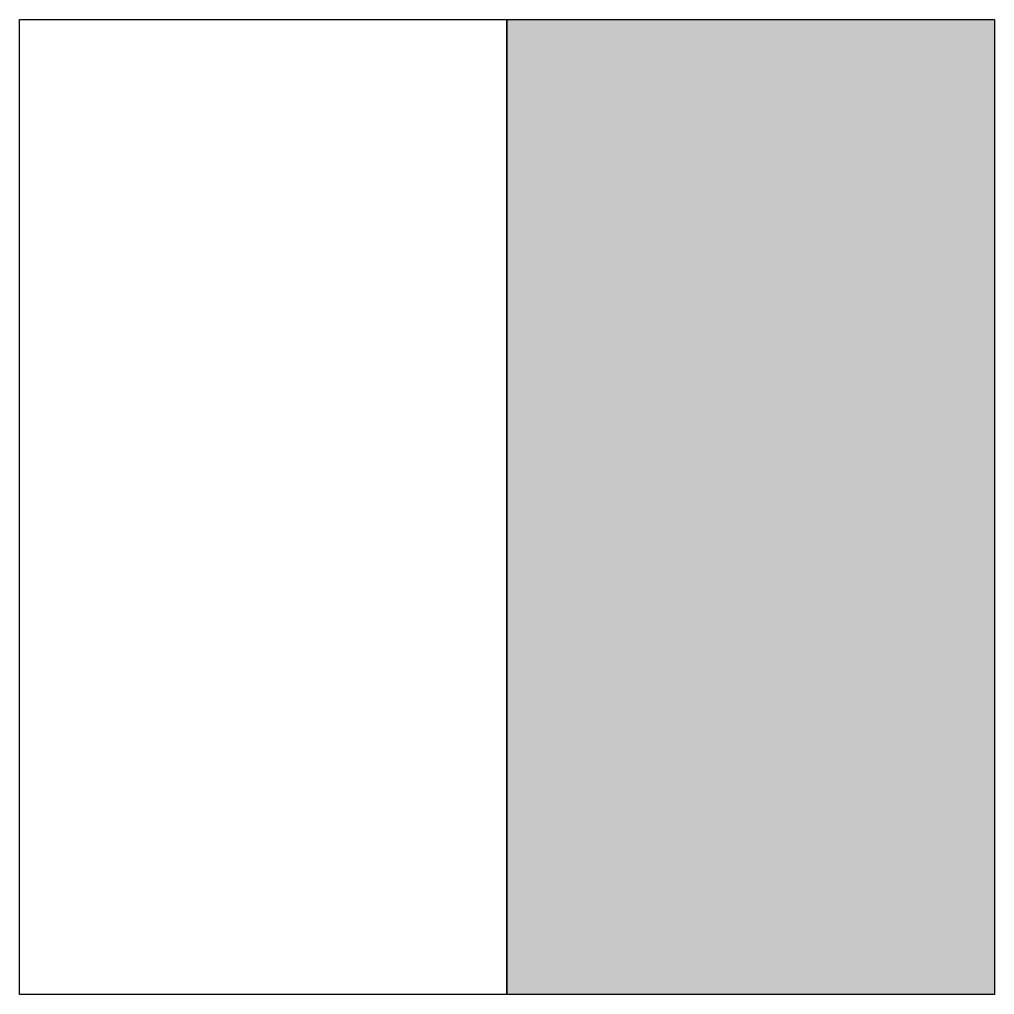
# Model space of a CAD drawing. Header units: metres. Extents: x -0.00062 to 0.00063, y -0.00063 to 0.00062.
import ezdxf

# ---------------------------------------------------------------- set-up
doc = ezdxf.new("R2010")
doc.units = ezdxf.units.M
doc.header["$MEASUREMENT"] = 0

msp = doc.modelspace()

# ---------------------------------------------------------------- linework, layer by layer
msp.add_line((0, 0.000625), (0, -0.000625))
at = {"flags": 128}
for points in [[(-0.000625, 0.000625), (0.000625, 0.000625), (0.000625, -0.000625), (-0.000625, -0.000625)], [(0.000625, 0.000625), (0.000625, -0.000625), (0, -0.000625), (0, 0.000625)]]:
    msp.add_lwpolyline(points, close=True, dxfattribs=at)
msp.add_solid([(0.000625, 0.000625), (0.000625, -0.000625), (0, 0.000625), (0, -0.000625)])

doc.saveas('drawing.dxf')
